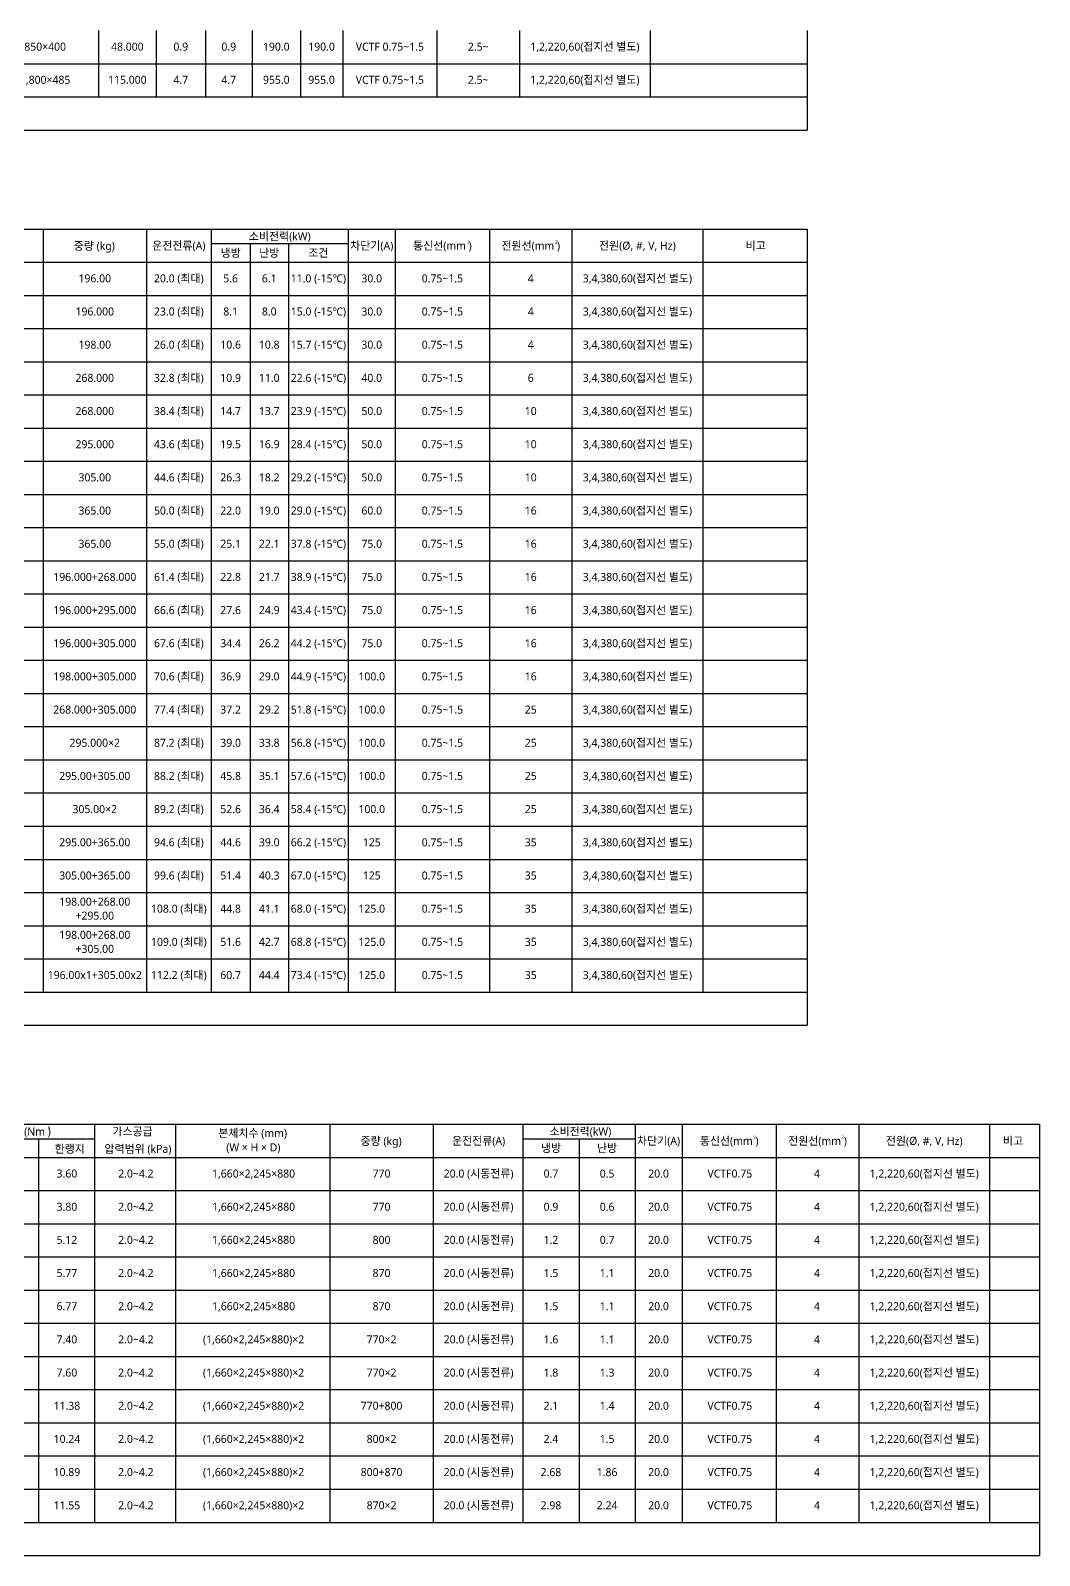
# Model space of a CAD drawing. Header units: millimetres. Extents: x -1305 to 107762, y -9150 to 56526.
# Drawn here: x 22384 to 39666, y 1789 to 27896 of the extents above; entities that cross this region are included whole.
import ezdxf
from ezdxf.enums import TextEntityAlignment as Align

# ---------------------------------------------------------------- set-up
doc = ezdxf.new("R2010")
doc.units = ezdxf.units.MM
doc.layers.add('DVM_REPORT', color=7, linetype='Continuous')
doc.styles.add('맑은 고딕', font='malgun.ttf')

# ---------------------------------------------------------------- blocks, each defined once
blk = doc.blocks.new('A$Ca33948f4')
at = {"layer": 'DVM_REPORT', "color": 1}
for p, q in [((22996, 568), (22996, 0)), ((24385, 568), (24385, 0)), ((27028, 568), (27028, 0)), ((28800, 568), (28800, 0)), ((30334, 568), (30334, 0)), ((31297, 568), (31297, 0)), ((32256, 568), (32256, 0)), ((33060, 568), (33060, 0)), ((34675, 568), (34675, 0)), ((36086, 568), (36086, 0)), ((38329, 568), (38329, 0)), ((39183, 568), (39183, 0)), ((0, 0), (39183, 0))]:
    blk.add_line(p, q, dxfattribs=at)
blk.add_lwpolyline([(22036, 568), (22036, 0)], dxfattribs=at)
at = {"layer": 'DVM_REPORT', "color": 2, "style": '맑은 고딕'}
for s, p in [('3.60', (22525, 292)), ('2.0~4.2', (23706, 292)), ('1,660×2,245×880', (25722, 292)), ('770', (27914, 292)), ('20.0 (시동전류)', (29576, 292)), ('0.7', (30815, 292)), ('0.5', (31777, 292)), ('20.0', (32658, 292)), ('VCTF0.75', (33879, 292)), ('4', (35371, 292)), ('1,2,220,60(접지선 별도)', (37208, 292))]:
    blk.add_text(s, height=137, dxfattribs=at).set_placement(p, align=Align.MIDDLE_CENTER)
blk = doc.blocks.new('A$C50fac711')
at = {"layer": 'DVM_REPORT', "color": 1}
for p, q in [((22996, 568), (22996, 0)), ((24385, 568), (24385, 0)), ((27028, 568), (27028, 0)), ((28800, 568), (28800, 0)), ((30334, 568), (30334, 0)), ((31297, 568), (31297, 0)), ((32256, 568), (32256, 0)), ((33060, 568), (33060, 0)), ((34675, 568), (34675, 0)), ((36086, 568), (36086, 0)), ((38329, 568), (38329, 0)), ((39183, 568), (39183, 0)), ((0, 0), (39183, 0))]:
    blk.add_line(p, q, dxfattribs=at)
blk.add_lwpolyline([(22036, 568), (22036, 0)], dxfattribs=at)
at = {"layer": 'DVM_REPORT', "color": 2, "style": '맑은 고딕'}
for s, p in [('3.80', (22525, 292)), ('2.0~4.2', (23706, 292)), ('1,660×2,245×880', (25722, 292)), ('770', (27914, 292)), ('20.0 (시동전류)', (29576, 292)), ('0.9', (30815, 292)), ('0.6', (31777, 292)), ('20.0', (32658, 292)), ('VCTF0.75', (33879, 292)), ('4', (35371, 292)), ('1,2,220,60(접지선 별도)', (37208, 292))]:
    blk.add_text(s, height=137, dxfattribs=at).set_placement(p, align=Align.MIDDLE_CENTER)
blk = doc.blocks.new('A$C5308989e')
at = {"layer": 'DVM_REPORT', "color": 1}
for p, q in [((22996, 568), (22996, 0)), ((24385, 568), (24385, 0)), ((27028, 568), (27028, 0)), ((28800, 568), (28800, 0)), ((30334, 568), (30334, 0)), ((31297, 568), (31297, 0)), ((32256, 568), (32256, 0)), ((33060, 568), (33060, 0)), ((34675, 568), (34675, 0)), ((36086, 568), (36086, 0)), ((38329, 568), (38329, 0)), ((39183, 568), (39183, 0)), ((0, 0), (39183, 0))]:
    blk.add_line(p, q, dxfattribs=at)
blk.add_lwpolyline([(22036, 568), (22036, 0)], dxfattribs=at)
at = {"layer": 'DVM_REPORT', "color": 2, "style": '맑은 고딕'}
for s, p in [('5.12', (22525, 292)), ('2.0~4.2', (23706, 292)), ('1,660×2,245×880', (25722, 292)), ('800', (27914, 292)), ('20.0 (시동전류)', (29576, 292)), ('1.2', (30815, 292)), ('0.7', (31777, 292)), ('20.0', (32658, 292)), ('VCTF0.75', (33879, 292)), ('4', (35371, 292)), ('1,2,220,60(접지선 별도)', (37208, 292))]:
    blk.add_text(s, height=137, dxfattribs=at).set_placement(p, align=Align.MIDDLE_CENTER)
blk = doc.blocks.new('A$C57ee22e8')
at = {"layer": 'DVM_REPORT', "color": 1}
for p, q in [((22996, 568), (22996, 0)), ((24385, 568), (24385, 0)), ((27028, 568), (27028, 0)), ((28800, 568), (28800, 0)), ((30334, 568), (30334, 0)), ((31297, 568), (31297, 0)), ((32256, 568), (32256, 0)), ((33060, 568), (33060, 0)), ((34675, 568), (34675, 0)), ((36086, 568), (36086, 0)), ((38329, 568), (38329, 0)), ((39183, 568), (39183, 0)), ((0, 0), (39183, 0))]:
    blk.add_line(p, q, dxfattribs=at)
blk.add_lwpolyline([(22036, 568), (22036, 0)], dxfattribs=at)
at = {"layer": 'DVM_REPORT', "color": 2, "style": '맑은 고딕'}
for s, p in [('5.77', (22525, 292)), ('2.0~4.2', (23706, 292)), ('1,660×2,245×880', (25722, 292)), ('870', (27914, 292)), ('20.0 (시동전류)', (29576, 292)), ('1.5', (30815, 292)), ('1.1', (31777, 292)), ('20.0', (32658, 292)), ('VCTF0.75', (33879, 292)), ('4', (35371, 292)), ('1,2,220,60(접지선 별도)', (37208, 292))]:
    blk.add_text(s, height=137, dxfattribs=at).set_placement(p, align=Align.MIDDLE_CENTER)
blk = doc.blocks.new('A$C3d9da7af')
at = {"layer": 'DVM_REPORT', "color": 1}
for p, q in [((22996, 568), (22996, 0)), ((24385, 568), (24385, 0)), ((27028, 568), (27028, 0)), ((28800, 568), (28800, 0)), ((30334, 568), (30334, 0)), ((31297, 568), (31297, 0)), ((32256, 568), (32256, 0)), ((33060, 568), (33060, 0)), ((34675, 568), (34675, 0)), ((36086, 568), (36086, 0)), ((38329, 568), (38329, 0)), ((39183, 568), (39183, 0)), ((0, 0), (39183, 0))]:
    blk.add_line(p, q, dxfattribs=at)
blk.add_lwpolyline([(22036, 568), (22036, 0)], dxfattribs=at)
at = {"layer": 'DVM_REPORT', "color": 2, "style": '맑은 고딕'}
for s, p in [('6.77', (22525, 292)), ('2.0~4.2', (23706, 292)), ('1,660×2,245×880', (25722, 292)), ('870', (27914, 292)), ('20.0 (시동전류)', (29576, 292)), ('1.5', (30815, 292)), ('1.1', (31777, 292)), ('20.0', (32658, 292)), ('VCTF0.75', (33879, 292)), ('4', (35371, 292)), ('1,2,220,60(접지선 별도)', (37208, 292))]:
    blk.add_text(s, height=137, dxfattribs=at).set_placement(p, align=Align.MIDDLE_CENTER)
blk = doc.blocks.new('A$C30527f37')
at = {"layer": 'DVM_REPORT', "color": 1}
for p, q in [((22996, 568), (22996, 0)), ((24385, 568), (24385, 0)), ((27028, 568), (27028, 0)), ((28800, 568), (28800, 0)), ((30334, 568), (30334, 0)), ((31297, 568), (31297, 0)), ((32256, 568), (32256, 0)), ((33060, 568), (33060, 0)), ((34675, 568), (34675, 0)), ((36086, 568), (36086, 0)), ((38329, 568), (38329, 0)), ((39183, 568), (39183, 0)), ((0, 0), (39183, 0))]:
    blk.add_line(p, q, dxfattribs=at)
blk.add_lwpolyline([(22036, 568), (22036, 0)], dxfattribs=at)
at = {"layer": 'DVM_REPORT', "color": 2, "style": '맑은 고딕'}
for s, p in [('7.40', (22525, 292)), ('2.0~4.2', (23706, 292)), ('(1,660×2,245×880)×2', (25722, 292)), ('770×2', (27914, 292)), ('20.0 (시동전류)', (29576, 292)), ('1.6', (30815, 292)), ('1.1', (31777, 292)), ('20.0', (32658, 292)), ('VCTF0.75', (33879, 292)), ('4', (35371, 292)), ('1,2,220,60(접지선 별도)', (37208, 292))]:
    blk.add_text(s, height=137, dxfattribs=at).set_placement(p, align=Align.MIDDLE_CENTER)
blk = doc.blocks.new('A$C9c4322e8')
at = {"layer": 'DVM_REPORT', "color": 1}
for p, q in [((22996, 568), (22996, 0)), ((24385, 568), (24385, 0)), ((27028, 568), (27028, 0)), ((28800, 568), (28800, 0)), ((30334, 568), (30334, 0)), ((31297, 568), (31297, 0)), ((32256, 568), (32256, 0)), ((33060, 568), (33060, 0)), ((34675, 568), (34675, 0)), ((36086, 568), (36086, 0)), ((38329, 568), (38329, 0)), ((39183, 568), (39183, 0)), ((0, 0), (39183, 0))]:
    blk.add_line(p, q, dxfattribs=at)
blk.add_lwpolyline([(22036, 568), (22036, 0)], dxfattribs=at)
at = {"layer": 'DVM_REPORT', "color": 2, "style": '맑은 고딕'}
for s, p in [('7.60', (22525, 292)), ('2.0~4.2', (23706, 292)), ('(1,660×2,245×880)×2', (25722, 292)), ('770×2', (27914, 292)), ('20.0 (시동전류)', (29576, 292)), ('1.8', (30815, 292)), ('1.3', (31777, 292)), ('20.0', (32658, 292)), ('VCTF0.75', (33879, 292)), ('4', (35371, 292)), ('1,2,220,60(접지선 별도)', (37208, 292))]:
    blk.add_text(s, height=137, dxfattribs=at).set_placement(p, align=Align.MIDDLE_CENTER)
blk = doc.blocks.new('A$Ca50f3c1b')
at = {"layer": 'DVM_REPORT', "color": 1}
for p, q in [((22996, 568), (22996, 0)), ((24385, 568), (24385, 0)), ((27028, 568), (27028, 0)), ((28800, 568), (28800, 0)), ((30334, 568), (30334, 0)), ((31297, 568), (31297, 0)), ((32256, 568), (32256, 0)), ((33060, 568), (33060, 0)), ((34675, 568), (34675, 0)), ((36086, 568), (36086, 0)), ((38329, 568), (38329, 0)), ((39183, 568), (39183, 0)), ((0, 0), (39183, 0))]:
    blk.add_line(p, q, dxfattribs=at)
blk.add_lwpolyline([(22036, 568), (22036, 0)], dxfattribs=at)
at = {"layer": 'DVM_REPORT', "color": 2, "style": '맑은 고딕'}
for s, p in [('11.38', (22525, 292)), ('2.0~4.2', (23706, 292)), ('(1,660×2,245×880)×2', (25722, 292)), ('770+800', (27914, 292)), ('20.0 (시동전류)', (29576, 292)), ('2.1', (30815, 292)), ('1.4', (31777, 292)), ('20.0', (32658, 292)), ('VCTF0.75', (33879, 292)), ('4', (35371, 292)), ('1,2,220,60(접지선 별도)', (37208, 292))]:
    blk.add_text(s, height=137, dxfattribs=at).set_placement(p, align=Align.MIDDLE_CENTER)
blk = doc.blocks.new('A$C02f56cc2')
at = {"layer": 'DVM_REPORT', "color": 1}
for p, q in [((22996, 568), (22996, 0)), ((24385, 568), (24385, 0)), ((27028, 568), (27028, 0)), ((28800, 568), (28800, 0)), ((30334, 568), (30334, 0)), ((31297, 568), (31297, 0)), ((32256, 568), (32256, 0)), ((33060, 568), (33060, 0)), ((34675, 568), (34675, 0)), ((36086, 568), (36086, 0)), ((38329, 568), (38329, 0)), ((39183, 568), (39183, 0)), ((0, 0), (39183, 0))]:
    blk.add_line(p, q, dxfattribs=at)
blk.add_lwpolyline([(22036, 568), (22036, 0)], dxfattribs=at)
at = {"layer": 'DVM_REPORT', "color": 2, "style": '맑은 고딕'}
for s, p in [('10.24', (22525, 292)), ('2.0~4.2', (23706, 292)), ('(1,660×2,245×880)×2', (25722, 292)), ('800×2', (27914, 292)), ('20.0 (시동전류)', (29576, 292)), ('2.4', (30815, 292)), ('1.5', (31777, 292)), ('20.0', (32658, 292)), ('VCTF0.75', (33879, 292)), ('4', (35371, 292)), ('1,2,220,60(접지선 별도)', (37208, 292))]:
    blk.add_text(s, height=137, dxfattribs=at).set_placement(p, align=Align.MIDDLE_CENTER)
blk = doc.blocks.new('A$C9909911a')
at = {"layer": 'DVM_REPORT', "color": 1}
for p, q in [((22996, 568), (22996, 0)), ((24385, 568), (24385, 0)), ((27028, 568), (27028, 0)), ((28800, 568), (28800, 0)), ((30334, 568), (30334, 0)), ((31297, 568), (31297, 0)), ((32256, 568), (32256, 0)), ((33060, 568), (33060, 0)), ((34675, 568), (34675, 0)), ((36086, 568), (36086, 0)), ((38329, 568), (38329, 0)), ((39183, 568), (39183, 0)), ((0, 0), (39183, 0))]:
    blk.add_line(p, q, dxfattribs=at)
blk.add_lwpolyline([(22036, 568), (22036, 0)], dxfattribs=at)
at = {"layer": 'DVM_REPORT', "color": 2, "style": '맑은 고딕'}
for s, p in [('10.89', (22525, 292)), ('2.0~4.2', (23706, 292)), ('(1,660×2,245×880)×2', (25722, 292)), ('800+870', (27914, 292)), ('20.0 (시동전류)', (29576, 292)), ('2.68', (30815, 292)), ('1.86', (31777, 292)), ('20.0', (32658, 292)), ('VCTF0.75', (33879, 292)), ('4', (35371, 292)), ('1,2,220,60(접지선 별도)', (37208, 292))]:
    blk.add_text(s, height=137, dxfattribs=at).set_placement(p, align=Align.MIDDLE_CENTER)
blk = doc.blocks.new('A$Cf9d65b0c')
at = {"layer": 'DVM_REPORT', "color": 1}
for p, q in [((22996, 568), (22996, 0)), ((24385, 568), (24385, 0)), ((27028, 568), (27028, 0)), ((28800, 568), (28800, 0)), ((30334, 568), (30334, 0)), ((31297, 568), (31297, 0)), ((32256, 568), (32256, 0)), ((33060, 568), (33060, 0)), ((34675, 568), (34675, 0)), ((36086, 568), (36086, 0)), ((38329, 568), (38329, 0)), ((39183, 568), (39183, 0)), ((0, 0), (39183, 0))]:
    blk.add_line(p, q, dxfattribs=at)
blk.add_lwpolyline([(22036, 568), (22036, 0)], dxfattribs=at)
at = {"layer": 'DVM_REPORT', "color": 2, "style": '맑은 고딕'}
for s, p in [('11.55', (22525, 292)), ('2.0~4.2', (23706, 292)), ('(1,660×2,245×880)×2', (25722, 292)), ('870×2', (27914, 292)), ('20.0 (시동전류)', (29576, 292)), ('2.98', (30815, 292)), ('2.24', (31777, 292)), ('20.0', (32658, 292)), ('VCTF0.75', (33879, 292)), ('4', (35371, 292)), ('1,2,220,60(접지선 별도)', (37208, 292))]:
    blk.add_text(s, height=137, dxfattribs=at).set_placement(p, align=Align.MIDDLE_CENTER)
blk = doc.blocks.new('A$C4023a230')
at = {"layer": 'DVM_REPORT', "color": 1}
for p in [(39183, 568), (0, 0)]:
    blk.add_line(p, (39183, 0), dxfattribs=at)
blk = doc.blocks.new('A$C7ff9b493')
at = {"layer": 'DVM_REPORT'}
for p in [(35203, 568), (0, 0)]:
    blk.add_line(p, (35203, 0), dxfattribs=at)
blk = doc.blocks.new('A$C4ed948ce')
at = {"layer": 'DVM_REPORT', "color": 1}
for p, q in [((23067, 568), (23067, 0)), ((23067, 568), (23067, 0)), ((24053, 568), (24053, 0)), ((24897, 568), (24897, 0)), ((25698, 568), (25698, 0)), ((26523, 568), (26523, 0)), ((27248, 568), (27248, 0)), ((28863, 568), (28863, 0)), ((30274, 568), (30274, 0)), ((32517, 568), (32517, 0)), ((0, 0), (35203, 0))]:
    blk.add_line(p, q, dxfattribs=at)
at = {"layer": 'DVM_REPORT'}
blk.add_line((35203, 568), (35203, 0), dxfattribs=at)
at = {"layer": 'DVM_REPORT', "color": 2, "style": '맑은 고딕'}
for s, p in [('1,100×1,800×485', (21873, 292)), ('115.000', (23560, 292)), ('4.7', (24475, 292)), ('4.7', (25297, 292)), ('955.0', (26111, 292)), ('955.0', (26886, 292)), ('VCTF 0.75~1.5', (28056, 292)), ('2.5~', (29569, 292)), ('1,2,220,60(접지선 별도)', (31396, 292))]:
    blk.add_text(s, height=137, dxfattribs=at).set_placement(p, align=Align.MIDDLE_CENTER)
blk = doc.blocks.new('A$Cc966130e')
at = {"layer": 'DVM_REPORT', "color": 1}
for p, q in [((23067, 568), (23067, 0)), ((23067, 568), (23067, 0)), ((24053, 568), (24053, 0)), ((24897, 568), (24897, 0)), ((25698, 568), (25698, 0)), ((26523, 568), (26523, 0)), ((27248, 568), (27248, 0)), ((28863, 568), (28863, 0)), ((30274, 568), (30274, 0)), ((32517, 568), (32517, 0)), ((0, 0), (35203, 0))]:
    blk.add_line(p, q, dxfattribs=at)
at = {"layer": 'DVM_REPORT'}
blk.add_line((35203, 568), (35203, 0), dxfattribs=at)
at = {"layer": 'DVM_REPORT', "color": 2, "style": '맑은 고딕'}
for s, p in [('610×1,850×400', (21873, 292)), ('48.000', (23560, 292)), ('0.9', (24475, 292)), ('0.9', (25297, 292)), ('190.0', (26111, 292)), ('190.0', (26886, 292)), ('VCTF 0.75~1.5', (28056, 292)), ('2.5~', (29569, 292)), ('1,2,220,60(접지선 별도)', (31396, 292))]:
    blk.add_text(s, height=137, dxfattribs=at).set_placement(p, align=Align.MIDDLE_CENTER)
blk = doc.blocks.new('A$C370d0fec')
at = {"layer": 'DVM_REPORT'}
for p in [(35203, 568), (0, 0)]:
    blk.add_line(p, (35203, 0), dxfattribs=at)
blk = doc.blocks.new('A$C76487aed')
at = {"layer": 'DVM_REPORT', "color": 7}
for p, q in [((0, 568), (35203, 568)), ((35203, 568), (35203, 0)), ((0, 0), (35203, 0))]:
    blk.add_line(p, q, dxfattribs=at)
at = {"layer": 'DVM_REPORT', "color": 1}
for p, q in [((22116, 568), (22116, 0)), ((23888, 568), (23888, 0)), ((24997, 568), (24997, 0)), ((27344, 568), (27344, 0)), ((28148, 568), (28148, 0)), ((29763, 568), (29763, 0)), ((31174, 568), (31174, 0)), ((33417, 568), (33417, 0)), ((24997, 321), (27344, 321)), ((25661, 321), (25661, 0)), ((26320, 321), (26320, 0))]:
    blk.add_line(p, q, dxfattribs=at)
at = {"layer": 'DVM_REPORT', "color": 2, "style": '맑은 고딕'}
for s, height, p in [('소비전력(kW)', 137.3, (26171, 444)), ('운전전류(A)', 137.3, (24442, 284)), ('차단기(A)', 137.3, (27746, 284)), ('통신선(mm )', 137.3, (28956, 284)), ('전원선(mm )', 137.3, (30469, 284)), ('전원(%%C, #, V, Hz)', 137.28, (32296, 284)), ('비고', 137.3, (34323, 284)), ('냉방', 137.3, (25329, 160)), ('난방', 137.3, (25990, 160)), ('조건', 137.3, (26832, 160))]:
    blk.add_text(s, height=height, dxfattribs=at).set_placement(p, align=Align.MIDDLE_CENTER)
blk.add_text('중량 (kg)', height=137.3, dxfattribs=at).set_placement((23346, 280), align=Align.MIDDLE_RIGHT)
for p in [(29402, 344), (30909, 348)]:
    blk.add_text('2', height=53.8, dxfattribs=at).set_placement(p, align=Align.MIDDLE)
blk = doc.blocks.new('A$C5af08ec7')
at = {"layer": 'DVM_REPORT', "color": 7}
for p, q in [((0, 568), (39183, 568)), ((39183, 568), (39183, 0)), ((0, 0), (39183, 0))]:
    blk.add_line(p, q, dxfattribs=at)
at = {"layer": 'DVM_REPORT', "color": 1}
for p, q in [((22996, 568), (22996, 0)), ((24385, 568), (24385, 0)), ((27028, 568), (27028, 0)), ((28800, 568), (28800, 0)), ((30334, 568), (30334, 0)), ((32256, 568), (32256, 0)), ((33060, 568), (33060, 0)), ((34675, 568), (34675, 0)), ((36086, 568), (36086, 0)), ((38329, 568), (38329, 0)), ((17234, 321), (22996, 321)), ((22036, 321), (22036, 0)), ((30334, 321), (32256, 321)), ((31297, 321), (31297, 0))]:
    blk.add_line(p, q, dxfattribs=at)
at = {"layer": 'DVM_REPORT', "color": 2, "style": '맑은 고딕'}
for s, height, p in [('가스소비량(Nm )', 137.3, (21590, 444)), ('가스공급', 137.3, (23649, 444)), ('소비전력(kW)', 137.3, (31319, 444)), ('본체치수 (mm)', 137.3, (25706, 417)), ('운전전류(A)', 137.3, (29576, 284)), ('차단기(A)', 137.3, (32658, 284)), ('통신선(mm )', 137.3, (33868, 284)), ('전원선(mm )', 137.3, (35381, 284)), ('전원(%%C, #, V, Hz)', 137.28, (37208, 284)), ('비고', 137.3, (38729, 284)), ('(W × H × D)', 137.28, (25718, 172)), ('냉방', 137.3, (30816, 160)), ('난방', 137.3, (31777, 160))]:
    blk.add_text(s, height=height, dxfattribs=at).set_placement(p, align=Align.MIDDLE_CENTER)
for s, p in [('3', (22216, 507)), ('2', (34303, 344)), ('2', (35809, 348))]:
    blk.add_text(s, height=53.8, dxfattribs=at).set_placement(p, align=Align.MIDDLE)
for s, p in [('중량 (kg)', (28258, 280)), ('한랭지', (22831, 147)), ('압력범위 (kPa)', (24315, 147))]:
    blk.add_text(s, height=137.3, dxfattribs=at).set_placement(p, align=Align.MIDDLE_RIGHT)
blk = doc.blocks.new('A$C366d2688')
at = {"layer": 'DVM_REPORT', "color": 1}
for p, q in [((22116, 568), (22116, 0)), ((23888, 568), (23888, 0)), ((24997, 568), (24997, 0)), ((25661, 568), (25661, 0)), ((26320, 568), (26320, 0)), ((27344, 568), (27344, 0)), ((28148, 568), (28148, 0)), ((29763, 568), (29763, 0)), ((31174, 568), (31174, 0)), ((33417, 568), (33417, 0)), ((0, 0), (35203, 0))]:
    blk.add_line(p, q, dxfattribs=at)
at = {"layer": 'DVM_REPORT'}
blk.add_line((35203, 568), (35203, 0), dxfattribs=at)
at = {"layer": 'DVM_REPORT', "color": 2, "style": '맑은 고딕'}
for s, p in [('196.000', (23002, 292)), ('23.0 (최대)', (24442, 292)), ('8.1', (25329, 292)), ('8.0', (25990, 292)), ('15.0 (-15℃)', (26832, 292)), ('30.0', (27746, 292)), ('0.75~1.5', (28956, 292)), ('4', (30469, 292)), ('3,4,380,60(접지선 별도)', (32296, 292))]:
    blk.add_text(s, height=137, dxfattribs=at).set_placement(p, align=Align.MIDDLE_CENTER)
blk = doc.blocks.new('A$C97cf29a5')
at = {"layer": 'DVM_REPORT', "color": 1}
for p, q in [((22116, 568), (22116, 0)), ((23888, 568), (23888, 0)), ((24997, 568), (24997, 0)), ((25661, 568), (25661, 0)), ((26320, 568), (26320, 0)), ((27344, 568), (27344, 0)), ((28148, 568), (28148, 0)), ((29763, 568), (29763, 0)), ((31174, 568), (31174, 0)), ((33417, 568), (33417, 0)), ((0, 0), (35203, 0))]:
    blk.add_line(p, q, dxfattribs=at)
at = {"layer": 'DVM_REPORT'}
blk.add_line((35203, 568), (35203, 0), dxfattribs=at)
at = {"layer": 'DVM_REPORT', "color": 2, "style": '맑은 고딕'}
for s, p in [('198.00', (23002, 292)), ('26.0 (최대)', (24442, 292)), ('10.6', (25329, 292)), ('10.8', (25990, 292)), ('15.7 (-15℃)', (26832, 292)), ('30.0', (27746, 292)), ('0.75~1.5', (28956, 292)), ('4', (30469, 292)), ('3,4,380,60(접지선 별도)', (32296, 292))]:
    blk.add_text(s, height=137, dxfattribs=at).set_placement(p, align=Align.MIDDLE_CENTER)
blk = doc.blocks.new('A$Ce4d55ef1')
at = {"layer": 'DVM_REPORT', "color": 1}
for p, q in [((22116, 568), (22116, 0)), ((23888, 568), (23888, 0)), ((24997, 568), (24997, 0)), ((25661, 568), (25661, 0)), ((26320, 568), (26320, 0)), ((27344, 568), (27344, 0)), ((28148, 568), (28148, 0)), ((29763, 568), (29763, 0)), ((31174, 568), (31174, 0)), ((33417, 568), (33417, 0)), ((0, 0), (35203, 0))]:
    blk.add_line(p, q, dxfattribs=at)
at = {"layer": 'DVM_REPORT'}
blk.add_line((35203, 568), (35203, 0), dxfattribs=at)
at = {"layer": 'DVM_REPORT', "color": 2, "style": '맑은 고딕'}
for s, p in [('268.000', (23002, 292)), ('32.8 (최대)', (24442, 292)), ('10.9', (25329, 292)), ('11.0', (25990, 292)), ('22.6 (-15℃)', (26832, 292)), ('40.0', (27746, 292)), ('0.75~1.5', (28956, 292)), ('6', (30469, 292)), ('3,4,380,60(접지선 별도)', (32296, 292))]:
    blk.add_text(s, height=137, dxfattribs=at).set_placement(p, align=Align.MIDDLE_CENTER)
blk = doc.blocks.new('A$Ca69cceef')
at = {"layer": 'DVM_REPORT', "color": 1}
for p, q in [((22116, 568), (22116, 0)), ((23888, 568), (23888, 0)), ((24997, 568), (24997, 0)), ((25661, 568), (25661, 0)), ((26320, 568), (26320, 0)), ((27344, 568), (27344, 0)), ((28148, 568), (28148, 0)), ((29763, 568), (29763, 0)), ((31174, 568), (31174, 0)), ((33417, 568), (33417, 0)), ((0, 0), (35203, 0))]:
    blk.add_line(p, q, dxfattribs=at)
at = {"layer": 'DVM_REPORT'}
blk.add_line((35203, 568), (35203, 0), dxfattribs=at)
at = {"layer": 'DVM_REPORT', "color": 2, "style": '맑은 고딕'}
for s, p in [('268.000', (23002, 292)), ('38.4 (최대)', (24442, 292)), ('14.7', (25329, 292)), ('13.7', (25990, 292)), ('23.9 (-15℃)', (26832, 292)), ('50.0', (27746, 292)), ('0.75~1.5', (28956, 292)), ('10', (30469, 292)), ('3,4,380,60(접지선 별도)', (32296, 292))]:
    blk.add_text(s, height=137, dxfattribs=at).set_placement(p, align=Align.MIDDLE_CENTER)
blk = doc.blocks.new('A$C9d0e6849')
at = {"layer": 'DVM_REPORT', "color": 1}
for p, q in [((22116, 568), (22116, 0)), ((23888, 568), (23888, 0)), ((24997, 568), (24997, 0)), ((25661, 568), (25661, 0)), ((26320, 568), (26320, 0)), ((27344, 568), (27344, 0)), ((28148, 568), (28148, 0)), ((29763, 568), (29763, 0)), ((31174, 568), (31174, 0)), ((33417, 568), (33417, 0)), ((0, 0), (35203, 0))]:
    blk.add_line(p, q, dxfattribs=at)
at = {"layer": 'DVM_REPORT'}
blk.add_line((35203, 568), (35203, 0), dxfattribs=at)
at = {"layer": 'DVM_REPORT', "color": 2, "style": '맑은 고딕'}
for s, p in [('295.000', (23002, 292)), ('43.6 (최대)', (24442, 292)), ('19.5', (25329, 292)), ('16.9', (25990, 292)), ('28.4 (-15℃)', (26832, 292)), ('50.0', (27746, 292)), ('0.75~1.5', (28956, 292)), ('10', (30469, 292)), ('3,4,380,60(접지선 별도)', (32296, 292))]:
    blk.add_text(s, height=137, dxfattribs=at).set_placement(p, align=Align.MIDDLE_CENTER)
blk = doc.blocks.new('A$C440fe562')
at = {"layer": 'DVM_REPORT', "color": 1}
for p, q in [((22116, 568), (22116, 0)), ((23888, 568), (23888, 0)), ((24997, 568), (24997, 0)), ((25661, 568), (25661, 0)), ((26320, 568), (26320, 0)), ((27344, 568), (27344, 0)), ((28148, 568), (28148, 0)), ((29763, 568), (29763, 0)), ((31174, 568), (31174, 0)), ((33417, 568), (33417, 0)), ((0, 0), (35203, 0))]:
    blk.add_line(p, q, dxfattribs=at)
at = {"layer": 'DVM_REPORT'}
blk.add_line((35203, 568), (35203, 0), dxfattribs=at)
at = {"layer": 'DVM_REPORT', "color": 2, "style": '맑은 고딕'}
for s, p in [('196.00x1+305.00x2', (23002, 292)), ('112.2 (최대)', (24442, 292)), ('60.7', (25329, 292)), ('44.4', (25990, 292)), ('73.4 (-15℃)', (26832, 292)), ('125.0', (27746, 292)), ('0.75~1.5', (28956, 292)), ('35', (30469, 292)), ('3,4,380,60(접지선 별도)', (32296, 292))]:
    blk.add_text(s, height=137, dxfattribs=at).set_placement(p, align=Align.MIDDLE_CENTER)
blk = doc.blocks.new('A$Ccde1b385')
at = {"layer": 'DVM_REPORT', "color": 1}
for p, q in [((22116, 568), (22116, 0)), ((23888, 568), (23888, 0)), ((24997, 568), (24997, 0)), ((25661, 568), (25661, 0)), ((26320, 568), (26320, 0)), ((27344, 568), (27344, 0)), ((28148, 568), (28148, 0)), ((29763, 568), (29763, 0)), ((31174, 568), (31174, 0)), ((33417, 568), (33417, 0)), ((0, 0), (35203, 0))]:
    blk.add_line(p, q, dxfattribs=at)
at = {"layer": 'DVM_REPORT'}
blk.add_line((35203, 568), (35203, 0), dxfattribs=at)
at = {"layer": 'DVM_REPORT', "color": 2, "style": '맑은 고딕'}
for s, p in [('198.00+268.00', (23002, 412)), ('109.0 (최대)', (24442, 292)), ('51.6', (25329, 292)), ('42.7', (25990, 292)), ('68.8 (-15℃)', (26832, 292)), ('125.0', (27746, 292)), ('0.75~1.5', (28956, 292)), ('35', (30469, 292)), ('3,4,380,60(접지선 별도)', (32296, 292)), ('+305.00', (23002, 172))]:
    blk.add_text(s, height=137, dxfattribs=at).set_placement(p, align=Align.MIDDLE_CENTER)
blk = doc.blocks.new('A$C49469e83')
at = {"layer": 'DVM_REPORT', "color": 1}
for p, q in [((22116, 568), (22116, 0)), ((23888, 568), (23888, 0)), ((24997, 568), (24997, 0)), ((25661, 568), (25661, 0)), ((26320, 568), (26320, 0)), ((27344, 568), (27344, 0)), ((28148, 568), (28148, 0)), ((29763, 568), (29763, 0)), ((31174, 568), (31174, 0)), ((33417, 568), (33417, 0)), ((0, 0), (35203, 0))]:
    blk.add_line(p, q, dxfattribs=at)
at = {"layer": 'DVM_REPORT'}
blk.add_line((35203, 568), (35203, 0), dxfattribs=at)
at = {"layer": 'DVM_REPORT', "color": 2, "style": '맑은 고딕'}
for s, p in [('198.00+268.00', (23002, 412)), ('108.0 (최대)', (24442, 292)), ('44.8', (25329, 292)), ('41.1', (25990, 292)), ('68.0 (-15℃)', (26832, 292)), ('125.0', (27746, 292)), ('0.75~1.5', (28956, 292)), ('35', (30469, 292)), ('3,4,380,60(접지선 별도)', (32296, 292)), ('+295.00', (23002, 172))]:
    blk.add_text(s, height=137, dxfattribs=at).set_placement(p, align=Align.MIDDLE_CENTER)
blk = doc.blocks.new('A$C7b524b06')
at = {"layer": 'DVM_REPORT', "color": 1}
for p, q in [((22116, 568), (22116, 0)), ((23888, 568), (23888, 0)), ((24997, 568), (24997, 0)), ((25661, 568), (25661, 0)), ((26320, 568), (26320, 0)), ((27344, 568), (27344, 0)), ((28148, 568), (28148, 0)), ((29763, 568), (29763, 0)), ((31174, 568), (31174, 0)), ((33417, 568), (33417, 0)), ((0, 0), (35203, 0))]:
    blk.add_line(p, q, dxfattribs=at)
at = {"layer": 'DVM_REPORT'}
blk.add_line((35203, 568), (35203, 0), dxfattribs=at)
at = {"layer": 'DVM_REPORT', "color": 2, "style": '맑은 고딕'}
for s, p in [('305.00+365.00', (23002, 292)), ('99.6 (최대)', (24442, 292)), ('51.4', (25329, 292)), ('40.3', (25990, 292)), ('67.0 (-15℃)', (26832, 292)), ('125', (27746, 292)), ('0.75~1.5', (28956, 292)), ('35', (30469, 292)), ('3,4,380,60(접지선 별도)', (32296, 292))]:
    blk.add_text(s, height=137, dxfattribs=at).set_placement(p, align=Align.MIDDLE_CENTER)
blk = doc.blocks.new('A$C6ace5c91')
at = {"layer": 'DVM_REPORT', "color": 1}
for p, q in [((22116, 568), (22116, 0)), ((23888, 568), (23888, 0)), ((24997, 568), (24997, 0)), ((25661, 568), (25661, 0)), ((26320, 568), (26320, 0)), ((27344, 568), (27344, 0)), ((28148, 568), (28148, 0)), ((29763, 568), (29763, 0)), ((31174, 568), (31174, 0)), ((33417, 568), (33417, 0)), ((0, 0), (35203, 0))]:
    blk.add_line(p, q, dxfattribs=at)
at = {"layer": 'DVM_REPORT'}
blk.add_line((35203, 568), (35203, 0), dxfattribs=at)
at = {"layer": 'DVM_REPORT', "color": 2, "style": '맑은 고딕'}
for s, p in [('295.00+365.00', (23002, 292)), ('94.6 (최대)', (24442, 292)), ('44.6', (25329, 292)), ('39.0', (25990, 292)), ('66.2 (-15℃)', (26832, 292)), ('125', (27746, 292)), ('0.75~1.5', (28956, 292)), ('35', (30469, 292)), ('3,4,380,60(접지선 별도)', (32296, 292))]:
    blk.add_text(s, height=137, dxfattribs=at).set_placement(p, align=Align.MIDDLE_CENTER)
blk = doc.blocks.new('A$Cc93e084c')
at = {"layer": 'DVM_REPORT', "color": 1}
for p, q in [((22116, 568), (22116, 0)), ((23888, 568), (23888, 0)), ((24997, 568), (24997, 0)), ((25661, 568), (25661, 0)), ((26320, 568), (26320, 0)), ((27344, 568), (27344, 0)), ((28148, 568), (28148, 0)), ((29763, 568), (29763, 0)), ((31174, 568), (31174, 0)), ((33417, 568), (33417, 0)), ((0, 0), (35203, 0))]:
    blk.add_line(p, q, dxfattribs=at)
at = {"layer": 'DVM_REPORT'}
blk.add_line((35203, 568), (35203, 0), dxfattribs=at)
at = {"layer": 'DVM_REPORT', "color": 2, "style": '맑은 고딕'}
for s, p in [('305.00×2', (23002, 292)), ('89.2 (최대)', (24442, 292)), ('52.6', (25329, 292)), ('36.4', (25990, 292)), ('58.4 (-15℃)', (26832, 292)), ('100.0', (27746, 292)), ('0.75~1.5', (28956, 292)), ('25', (30469, 292)), ('3,4,380,60(접지선 별도)', (32296, 292))]:
    blk.add_text(s, height=137, dxfattribs=at).set_placement(p, align=Align.MIDDLE_CENTER)
blk = doc.blocks.new('A$C0a73bdc7')
at = {"layer": 'DVM_REPORT', "color": 1}
for p, q in [((22116, 568), (22116, 0)), ((23888, 568), (23888, 0)), ((24997, 568), (24997, 0)), ((25661, 568), (25661, 0)), ((26320, 568), (26320, 0)), ((27344, 568), (27344, 0)), ((28148, 568), (28148, 0)), ((29763, 568), (29763, 0)), ((31174, 568), (31174, 0)), ((33417, 568), (33417, 0)), ((0, 0), (35203, 0))]:
    blk.add_line(p, q, dxfattribs=at)
at = {"layer": 'DVM_REPORT'}
blk.add_line((35203, 568), (35203, 0), dxfattribs=at)
at = {"layer": 'DVM_REPORT', "color": 2, "style": '맑은 고딕'}
for s, p in [('295.00+305.00', (23002, 292)), ('88.2 (최대)', (24442, 292)), ('45.8', (25329, 292)), ('35.1', (25990, 292)), ('57.6 (-15℃)', (26832, 292)), ('100.0', (27746, 292)), ('0.75~1.5', (28956, 292)), ('25', (30469, 292)), ('3,4,380,60(접지선 별도)', (32296, 292))]:
    blk.add_text(s, height=137, dxfattribs=at).set_placement(p, align=Align.MIDDLE_CENTER)
blk = doc.blocks.new('A$C598d4152')
at = {"layer": 'DVM_REPORT', "color": 1}
for p, q in [((22116, 568), (22116, 0)), ((23888, 568), (23888, 0)), ((24997, 568), (24997, 0)), ((25661, 568), (25661, 0)), ((26320, 568), (26320, 0)), ((27344, 568), (27344, 0)), ((28148, 568), (28148, 0)), ((29763, 568), (29763, 0)), ((31174, 568), (31174, 0)), ((33417, 568), (33417, 0)), ((0, 0), (35203, 0))]:
    blk.add_line(p, q, dxfattribs=at)
at = {"layer": 'DVM_REPORT'}
blk.add_line((35203, 568), (35203, 0), dxfattribs=at)
at = {"layer": 'DVM_REPORT', "color": 2, "style": '맑은 고딕'}
for s, p in [('295.000×2', (23002, 292)), ('87.2 (최대)', (24442, 292)), ('39.0', (25329, 292)), ('33.8', (25990, 292)), ('56.8 (-15℃)', (26832, 292)), ('100.0', (27746, 292)), ('0.75~1.5', (28956, 292)), ('25', (30469, 292)), ('3,4,380,60(접지선 별도)', (32296, 292))]:
    blk.add_text(s, height=137, dxfattribs=at).set_placement(p, align=Align.MIDDLE_CENTER)
blk = doc.blocks.new('A$C369d55eb')
at = {"layer": 'DVM_REPORT', "color": 1}
for p, q in [((22116, 568), (22116, 0)), ((23888, 568), (23888, 0)), ((24997, 568), (24997, 0)), ((25661, 568), (25661, 0)), ((26320, 568), (26320, 0)), ((27344, 568), (27344, 0)), ((28148, 568), (28148, 0)), ((29763, 568), (29763, 0)), ((31174, 568), (31174, 0)), ((33417, 568), (33417, 0)), ((0, 0), (35203, 0))]:
    blk.add_line(p, q, dxfattribs=at)
at = {"layer": 'DVM_REPORT'}
blk.add_line((35203, 568), (35203, 0), dxfattribs=at)
at = {"layer": 'DVM_REPORT', "color": 2, "style": '맑은 고딕'}
for s, p in [('268.000+305.000', (23002, 292)), ('77.4 (최대)', (24442, 292)), ('37.2', (25329, 292)), ('29.2', (25990, 292)), ('51.8 (-15℃)', (26832, 292)), ('100.0', (27746, 292)), ('0.75~1.5', (28956, 292)), ('25', (30469, 292)), ('3,4,380,60(접지선 별도)', (32296, 292))]:
    blk.add_text(s, height=137, dxfattribs=at).set_placement(p, align=Align.MIDDLE_CENTER)
blk = doc.blocks.new('A$Ce5f60387')
at = {"layer": 'DVM_REPORT', "color": 1}
for p, q in [((22116, 568), (22116, 0)), ((23888, 568), (23888, 0)), ((24997, 568), (24997, 0)), ((25661, 568), (25661, 0)), ((26320, 568), (26320, 0)), ((27344, 568), (27344, 0)), ((28148, 568), (28148, 0)), ((29763, 568), (29763, 0)), ((31174, 568), (31174, 0)), ((33417, 568), (33417, 0)), ((0, 0), (35203, 0))]:
    blk.add_line(p, q, dxfattribs=at)
at = {"layer": 'DVM_REPORT'}
blk.add_line((35203, 568), (35203, 0), dxfattribs=at)
at = {"layer": 'DVM_REPORT', "color": 2, "style": '맑은 고딕'}
for s, p in [('198.000+305.000', (23002, 292)), ('70.6 (최대)', (24442, 292)), ('36.9', (25329, 292)), ('29.0', (25990, 292)), ('44.9 (-15℃)', (26832, 292)), ('100.0', (27746, 292)), ('0.75~1.5', (28956, 292)), ('16', (30469, 292)), ('3,4,380,60(접지선 별도)', (32296, 292))]:
    blk.add_text(s, height=137, dxfattribs=at).set_placement(p, align=Align.MIDDLE_CENTER)
blk = doc.blocks.new('A$C4744db47')
at = {"layer": 'DVM_REPORT', "color": 1}
for p, q in [((22116, 568), (22116, 0)), ((23888, 568), (23888, 0)), ((24997, 568), (24997, 0)), ((25661, 568), (25661, 0)), ((26320, 568), (26320, 0)), ((27344, 568), (27344, 0)), ((28148, 568), (28148, 0)), ((29763, 568), (29763, 0)), ((31174, 568), (31174, 0)), ((33417, 568), (33417, 0)), ((0, 0), (35203, 0))]:
    blk.add_line(p, q, dxfattribs=at)
at = {"layer": 'DVM_REPORT'}
blk.add_line((35203, 568), (35203, 0), dxfattribs=at)
at = {"layer": 'DVM_REPORT', "color": 2, "style": '맑은 고딕'}
for s, p in [('196.000+305.000', (23002, 292)), ('67.6 (최대)', (24442, 292)), ('34.4', (25329, 292)), ('26.2', (25990, 292)), ('44.2 (-15℃)', (26832, 292)), ('75.0', (27746, 292)), ('0.75~1.5', (28956, 292)), ('16', (30469, 292)), ('3,4,380,60(접지선 별도)', (32296, 292))]:
    blk.add_text(s, height=137, dxfattribs=at).set_placement(p, align=Align.MIDDLE_CENTER)
blk = doc.blocks.new('A$Cb09c990a')
at = {"layer": 'DVM_REPORT', "color": 1}
for p, q in [((22116, 568), (22116, 0)), ((23888, 568), (23888, 0)), ((24997, 568), (24997, 0)), ((25661, 568), (25661, 0)), ((26320, 568), (26320, 0)), ((27344, 568), (27344, 0)), ((28148, 568), (28148, 0)), ((29763, 568), (29763, 0)), ((31174, 568), (31174, 0)), ((33417, 568), (33417, 0)), ((0, 0), (35203, 0))]:
    blk.add_line(p, q, dxfattribs=at)
at = {"layer": 'DVM_REPORT'}
blk.add_line((35203, 568), (35203, 0), dxfattribs=at)
at = {"layer": 'DVM_REPORT', "color": 2, "style": '맑은 고딕'}
for s, p in [('196.000+295.000', (23002, 292)), ('66.6 (최대)', (24442, 292)), ('27.6', (25329, 292)), ('24.9', (25990, 292)), ('43.4 (-15℃)', (26832, 292)), ('75.0', (27746, 292)), ('0.75~1.5', (28956, 292)), ('16', (30469, 292)), ('3,4,380,60(접지선 별도)', (32296, 292))]:
    blk.add_text(s, height=137, dxfattribs=at).set_placement(p, align=Align.MIDDLE_CENTER)
blk = doc.blocks.new('A$C8f8b82bc')
at = {"layer": 'DVM_REPORT', "color": 1}
for p, q in [((22116, 568), (22116, 0)), ((23888, 568), (23888, 0)), ((24997, 568), (24997, 0)), ((25661, 568), (25661, 0)), ((26320, 568), (26320, 0)), ((27344, 568), (27344, 0)), ((28148, 568), (28148, 0)), ((29763, 568), (29763, 0)), ((31174, 568), (31174, 0)), ((33417, 568), (33417, 0)), ((0, 0), (35203, 0))]:
    blk.add_line(p, q, dxfattribs=at)
at = {"layer": 'DVM_REPORT'}
blk.add_line((35203, 568), (35203, 0), dxfattribs=at)
at = {"layer": 'DVM_REPORT', "color": 2, "style": '맑은 고딕'}
for s, p in [('196.000+268.000', (23002, 292)), ('61.4 (최대)', (24442, 292)), ('22.8', (25329, 292)), ('21.7', (25990, 292)), ('38.9 (-15℃)', (26832, 292)), ('75.0', (27746, 292)), ('0.75~1.5', (28956, 292)), ('16', (30469, 292)), ('3,4,380,60(접지선 별도)', (32296, 292))]:
    blk.add_text(s, height=137, dxfattribs=at).set_placement(p, align=Align.MIDDLE_CENTER)
blk = doc.blocks.new('A$C1e207e57')
at = {"layer": 'DVM_REPORT', "color": 1}
for p, q in [((22116, 568), (22116, 0)), ((23888, 568), (23888, 0)), ((24997, 568), (24997, 0)), ((25661, 568), (25661, 0)), ((26320, 568), (26320, 0)), ((27344, 568), (27344, 0)), ((28148, 568), (28148, 0)), ((29763, 568), (29763, 0)), ((31174, 568), (31174, 0)), ((33417, 568), (33417, 0)), ((0, 0), (35203, 0))]:
    blk.add_line(p, q, dxfattribs=at)
at = {"layer": 'DVM_REPORT'}
blk.add_line((35203, 568), (35203, 0), dxfattribs=at)
at = {"layer": 'DVM_REPORT', "color": 2, "style": '맑은 고딕'}
for s, p in [('365.00', (23002, 292)), ('55.0 (최대)', (24442, 292)), ('25.1', (25329, 292)), ('22.1', (25990, 292)), ('37.8 (-15℃)', (26832, 292)), ('75.0', (27746, 292)), ('0.75~1.5', (28956, 292)), ('16', (30469, 292)), ('3,4,380,60(접지선 별도)', (32296, 292))]:
    blk.add_text(s, height=137, dxfattribs=at).set_placement(p, align=Align.MIDDLE_CENTER)
blk = doc.blocks.new('A$C07cfd009')
at = {"layer": 'DVM_REPORT', "color": 1}
for p, q in [((22116, 568), (22116, 0)), ((23888, 568), (23888, 0)), ((24997, 568), (24997, 0)), ((25661, 568), (25661, 0)), ((26320, 568), (26320, 0)), ((27344, 568), (27344, 0)), ((28148, 568), (28148, 0)), ((29763, 568), (29763, 0)), ((31174, 568), (31174, 0)), ((33417, 568), (33417, 0)), ((0, 0), (35203, 0))]:
    blk.add_line(p, q, dxfattribs=at)
at = {"layer": 'DVM_REPORT'}
blk.add_line((35203, 568), (35203, 0), dxfattribs=at)
at = {"layer": 'DVM_REPORT', "color": 2, "style": '맑은 고딕'}
for s, p in [('365.00', (23002, 292)), ('50.0 (최대)', (24442, 292)), ('22.0', (25329, 292)), ('19.0', (25990, 292)), ('29.0 (-15℃)', (26832, 292)), ('60.0', (27746, 292)), ('0.75~1.5', (28956, 292)), ('16', (30469, 292)), ('3,4,380,60(접지선 별도)', (32296, 292))]:
    blk.add_text(s, height=137, dxfattribs=at).set_placement(p, align=Align.MIDDLE_CENTER)
blk = doc.blocks.new('A$Cc19f61ee')
at = {"layer": 'DVM_REPORT', "color": 1}
for p, q in [((22116, 568), (22116, 0)), ((23888, 568), (23888, 0)), ((24997, 568), (24997, 0)), ((25661, 568), (25661, 0)), ((26320, 568), (26320, 0)), ((27344, 568), (27344, 0)), ((28148, 568), (28148, 0)), ((29763, 568), (29763, 0)), ((31174, 568), (31174, 0)), ((33417, 568), (33417, 0)), ((0, 0), (35203, 0))]:
    blk.add_line(p, q, dxfattribs=at)
at = {"layer": 'DVM_REPORT'}
blk.add_line((35203, 568), (35203, 0), dxfattribs=at)
at = {"layer": 'DVM_REPORT', "color": 2, "style": '맑은 고딕'}
for s, p in [('305.00', (23002, 292)), ('44.6 (최대)', (24442, 292)), ('26.3', (25329, 292)), ('18.2', (25990, 292)), ('29.2 (-15℃)', (26832, 292)), ('50.0', (27746, 292)), ('0.75~1.5', (28956, 292)), ('10', (30469, 292)), ('3,4,380,60(접지선 별도)', (32296, 292))]:
    blk.add_text(s, height=137, dxfattribs=at).set_placement(p, align=Align.MIDDLE_CENTER)
blk = doc.blocks.new('A$Cc5775bf4')
at = {"layer": 'DVM_REPORT', "color": 1}
for p, q in [((22116, 568), (22116, 0)), ((23888, 568), (23888, 0)), ((24997, 568), (24997, 0)), ((25661, 568), (25661, 0)), ((26320, 568), (26320, 0)), ((27344, 568), (27344, 0)), ((28148, 568), (28148, 0)), ((29763, 568), (29763, 0)), ((31174, 568), (31174, 0)), ((33417, 568), (33417, 0)), ((0, 0), (35203, 0))]:
    blk.add_line(p, q, dxfattribs=at)
at = {"layer": 'DVM_REPORT'}
blk.add_line((35203, 568), (35203, 0), dxfattribs=at)
at = {"layer": 'DVM_REPORT', "color": 2, "style": '맑은 고딕'}
for s, p in [('196.00', (23002, 292)), ('20.0 (최대)', (24442, 292)), ('5.6', (25329, 292)), ('6.1', (25990, 292)), ('11.0 (-15℃)', (26832, 292)), ('30.0', (27746, 292)), ('0.75~1.5', (28956, 292)), ('4', (30469, 292)), ('3,4,380,60(접지선 별도)', (32296, 292))]:
    blk.add_text(s, height=137, dxfattribs=at).set_placement(p, align=Align.MIDDLE_CENTER)

msp = doc.modelspace()

# ---------------------------------------------------------------- block references
for name, p in [('A$Cc966130e', (483, 27328)), ('A$C4ed948ce', (483, 26761)), ('A$C7ff9b493', (483, 26193)), ('A$C76487aed', (483, 23929)), ('A$Cc5775bf4', (483, 23361)), ('A$C366d2688', (483, 22794)), ('A$C97cf29a5', (483, 22226)), ('A$Ce4d55ef1', (483, 21658)), ('A$Ca69cceef', (483, 21090)), ('A$C9d0e6849', (483, 20522)), ('A$Cc19f61ee', (483, 19954)), ('A$C07cfd009', (483, 19386)), ('A$C1e207e57', (483, 18818)), ('A$C8f8b82bc', (483, 18250)), ('A$Cb09c990a', (483, 17682)), ('A$C4744db47', (483, 17115)), ('A$Ce5f60387', (483, 16547)), ('A$C369d55eb', (483, 15979)), ('A$C598d4152', (483, 15411)), ('A$C0a73bdc7', (483, 14843)), ('A$Cc93e084c', (483, 14275)), ('A$C6ace5c91', (483, 13707)), ('A$C7b524b06', (483, 13139)), ('A$C49469e83', (483, 12571)), ('A$Ccde1b385', (483, 12003)), ('A$C440fe562', (483, 11435)), ('A$C370d0fec', (483, 10868)), ('A$C5af08ec7', (483, 8604)), ('A$Ca33948f4', (483, 8036)), ('A$C50fac711', (483, 7468)), ('A$C5308989e', (483, 6901)), ('A$C57ee22e8', (483, 6333)), ('A$C3d9da7af', (483, 5765)), ('A$C30527f37', (483, 5197)), ('A$C9c4322e8', (483, 4629)), ('A$Ca50f3c1b', (483, 4061)), ('A$C02f56cc2', (483, 3493)), ('A$C9909911a', (483, 2925)), ('A$Cf9d65b0c', (483, 2357)), ('A$C4023a230', (483, 1789))]:
    msp.add_blockref(name, p)

doc.saveas('drawing.dxf')
